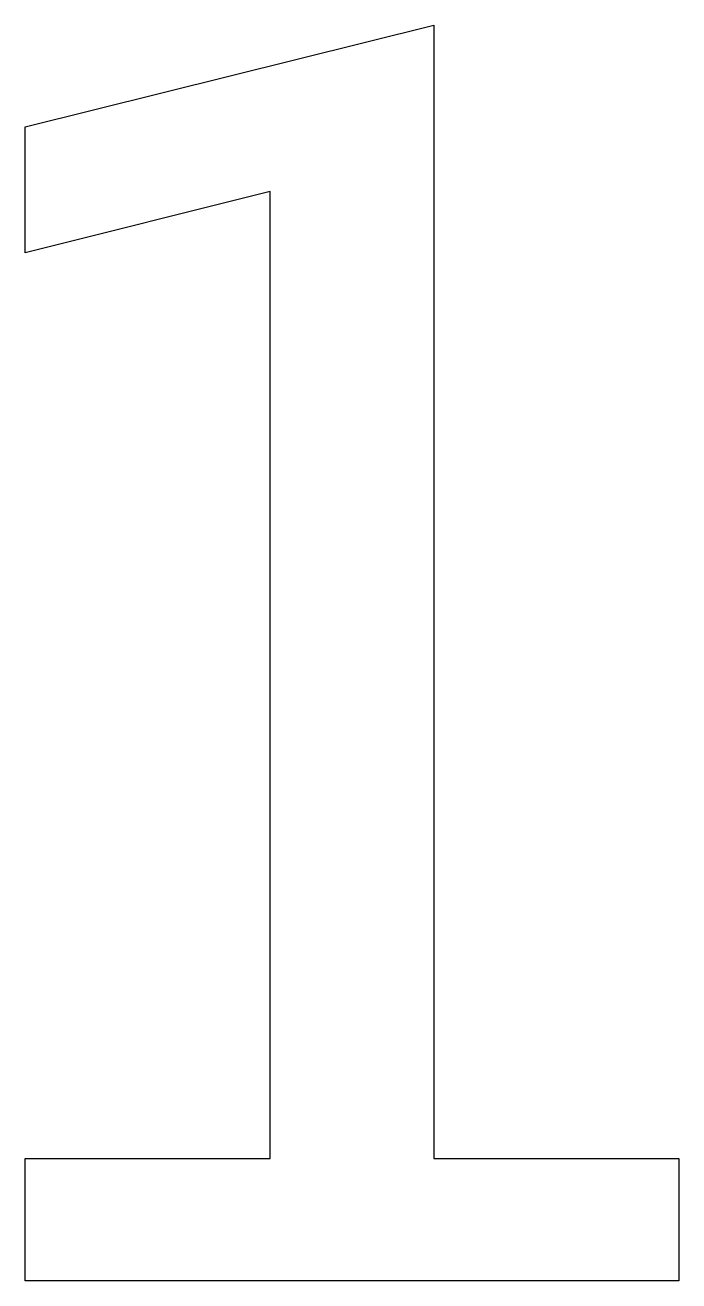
# Model space of a CAD drawing. Header units: metres. Extents: x -51 to 51, y 0 to 195.
import ezdxf

# ---------------------------------------------------------------- set-up
doc = ezdxf.new("R2010")
doc.units = ezdxf.units.M

msp = doc.modelspace()

# ---------------------------------------------------------------- linework, layer by layer
at = {"layer": 'COMPONENT0'}
for p, q in [((-50.67, 178.83), (12.7, 194.61)), ((12.7, 194.61), (12.7, 18.99)), ((-50.67, 159.33), (-50.67, 178.83)), ((-12.7, 168.82), (-50.67, 159.33)), ((-12.7, 18.99), (-12.7, 168.82)), ((-50.67, 0), (-50.67, 18.99)), ((-50.67, 18.99), (-12.7, 18.99)), ((12.7, 18.99), (50.67, 18.99)), ((50.67, 18.99), (50.67, 0)), ((50.67, 0), (-50.67, 0))]:
    msp.add_line(p, q, dxfattribs=at)

doc.saveas('drawing.dxf')
